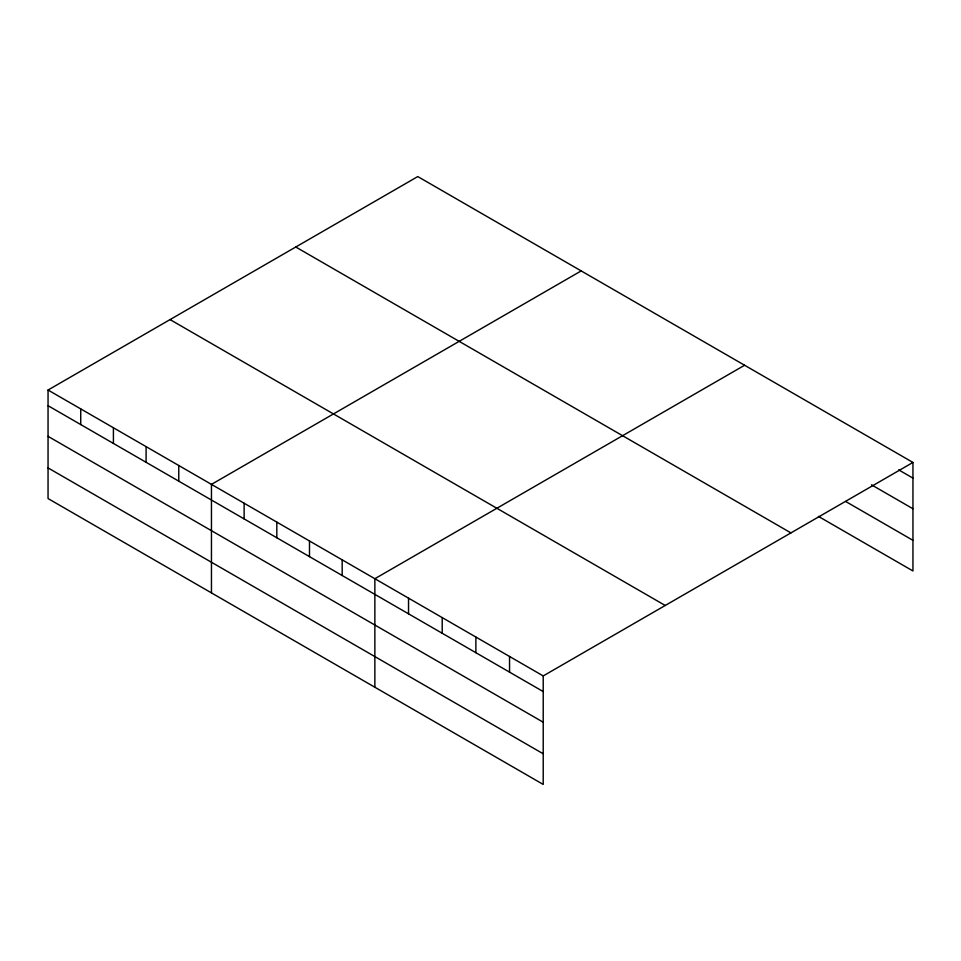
<?xml version="1.0" encoding="UTF-8"?>
<svg xmlns="http://www.w3.org/2000/svg" width="961" height="961" viewBox="0 0 961 961"><rect width="100%" height="100%" fill="white"/><g stroke="black" fill="none" stroke-linecap="round" stroke-linejoin="round"><path stroke-width="1.44" d="M543.217 722.216L543.217 675.919L48.05 390.034L48.05 498.555L543.217 784.428L543.217 722.216L48.05 436.342M818.412 516.381L912.95 570.966L912.95 462.445L417.783 176.572L48.05 390.034M581.189 270.906L211.456 484.38L211.456 592.889M744.595 365.252L374.862 578.714L374.862 687.235M543.217 675.919L912.95 462.445M898.703 469.881L912.95 478.11M871.507 484.825L912.95 508.753M845.608 501.438L912.95 540.322M295.772 247.013L790.939 532.899M170.061 319.593L665.228 605.478M48.05 405.698L543.217 691.572M48.05 467.911L543.217 753.784M509.546 656.471L509.546 672.135M475.875 637.035L475.875 652.699M442.204 617.599L442.204 633.251M408.533 598.162L408.533 613.815M342.176 559.855L342.176 575.507M309.49 540.983L309.49 556.635M276.816 522.111L276.816 537.776M244.13 503.24L244.13 518.904M178.77 465.508L178.77 481.173M146.096 446.637L146.096 462.301M113.41 427.777L113.41 443.429M80.736 408.905L80.736 424.57"/></g></svg>
